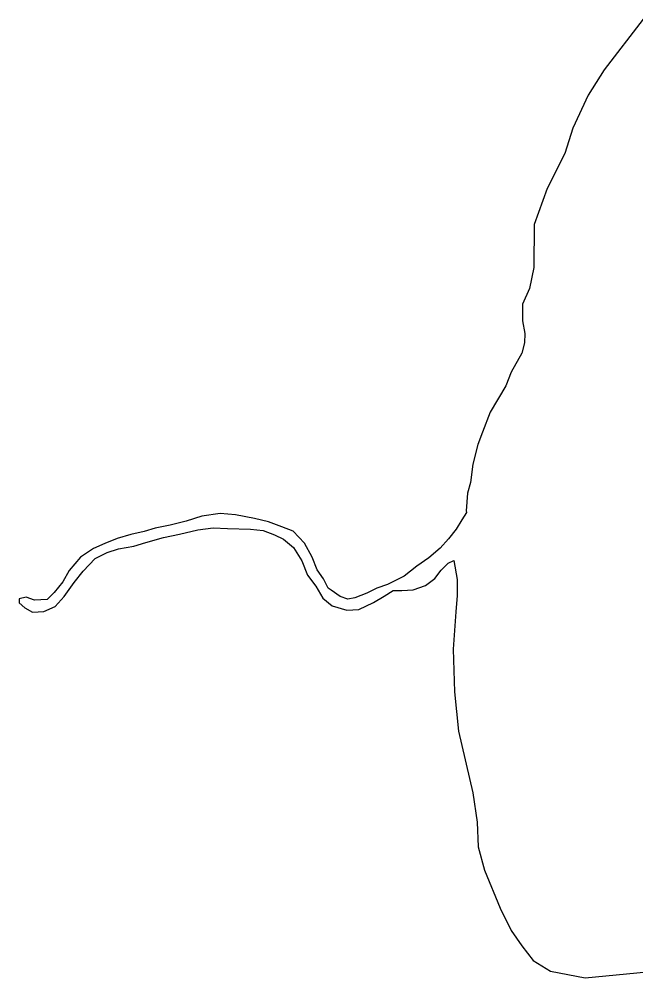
# Model space of a CAD drawing. Extents: x 283583 to 658922, y 889284 to 1241133.
# Drawn here: x 387269 to 388895, y 1074199 to 1076723 of the extents above; entities that cross this region are included whole.
import ezdxf

# ---------------------------------------------------------------- set-up
doc = ezdxf.new("R2010")
doc.units = 0
doc.header["$MEASUREMENT"] = 0
doc.layers.add('PUNTARENAS', color=7, linetype='Continuous')

msp = doc.modelspace()

# ---------------------------------------------------------------- linework, layer by layer
at = {"layer": 'PUNTARENAS', "color": 241}
msp.add_lwpolyline([(388911.9, 1076723), (388809.4, 1076590), (388767.2, 1076523), (388726.5, 1076435.9), (388706, 1076369.4), (388659.6, 1076276.8), (388625, 1076182.1), (388624.2, 1076069.4), (388613.1, 1076013.8), (388594.1, 1075972.8), (388594.5, 1075928.7), (388600, 1075895.3), (388599.6, 1075870.9), (388592.6, 1075843.5), (388564.7, 1075793.5), (388550.8, 1075757.3), (388509.1, 1075688), (388488.7, 1075636.1), (388476.8, 1075603.4), (388463.8, 1075551.6), (388457.1, 1075502.8), (388449.6, 1075475), (388445.9, 1075428.7), (388446.5, 1075424.4), (388434.8, 1075404.7), (388419.9, 1075380.6), (388399.5, 1075354.7), (388377.3, 1075330.6), (388347.6, 1075304.7), (388316.1, 1075282.5), (388282.8, 1075256.6), (388238.3, 1075234.4), (388210.5, 1075225.2), (388184.6, 1075212.2), (388153.1, 1075199.3), (388134.6, 1075195.6), (388114.2, 1075203), (388090.1, 1075219.7), (388082.7, 1075225.3), (388069.8, 1075249.4), (388053.1, 1075273.5), (388040.2, 1075306.8), (388019.9, 1075343.9), (387990.2, 1075375.4), (387960.6, 1075386.5), (387925.4, 1075399.5), (387888.4, 1075408.8), (387838.4, 1075418.1), (387797.7, 1075421.9), (387749.5, 1075414.5), (387708.7, 1075401.6), (387666.1, 1075390.5), (387627.2, 1075383.1), (387597.6, 1075373.9), (387562.4, 1075366.5), (387527.2, 1075355.4), (387493.9, 1075342.5), (387464.2, 1075329.5), (387429.9, 1075306.4), (387400.3, 1075271.2), (387383.6, 1075241.6), (387361.3, 1075213.9), (387346.1, 1075198.6), (387342.8, 1075195.3), (387309.4, 1075193.5), (387287.2, 1075200.9), (387268.7, 1075197.3), (387268.7, 1075186.1), (387283.5, 1075173.2), (387303.9, 1075162), (387333.5, 1075163.9), (387363.1, 1075176.8), (387387.2, 1075202.7), (387413.2, 1075239.7), (387437.3, 1075269.4), (387468.8, 1075302.7), (387500.3, 1075319.3), (387530, 1075328.5), (387570.7, 1075335.9), (387602.2, 1075345.2), (387648.5, 1075358.1), (387691.1, 1075367.3), (387739.3, 1075378.4), (387780, 1075383.9), (387817.1, 1075382), (387878.2, 1075380.1), (387911.5, 1075376.4), (387941.2, 1075365.2), (387965.2, 1075354.1), (387991.1, 1075331.9), (388013.3, 1075296.7), (388028.1, 1075259.6), (388050.3, 1075230), (388068.8, 1075198.4), (388092.9, 1075178.1), (388131.8, 1075166.9), (388163.2, 1075168.7), (388202.2, 1075187.2), (388229.9, 1075203.9), (388254, 1075218.7), (388276.3, 1075218.7), (388305.9, 1075220.5), (388339.2, 1075231.6), (388363.3, 1075250.1), (388380, 1075272.3), (388398.6, 1075290.8), (388413.3, 1075298.1), (388413.4, 1075298.1), (388413.4, 1075298.1), (388422.6, 1075248.2), (388422.6, 1075205.6), (388418.8, 1075163), (388411.3, 1075064.8), (388414.9, 1074951.8), (388426, 1074848.1), (388463.7, 1074685.9), (388475.2, 1074609.1), (388477.6, 1074544.3), (388494.3, 1074482.6), (388535, 1074382.2), (388564.4, 1074323.9), (388592.2, 1074283.1), (388622.5, 1074245.1), (388668.1, 1074216.3), (388758.9, 1074199.2), (388949.8, 1074217.5)], dxfattribs=at)

doc.saveas('drawing.dxf')
